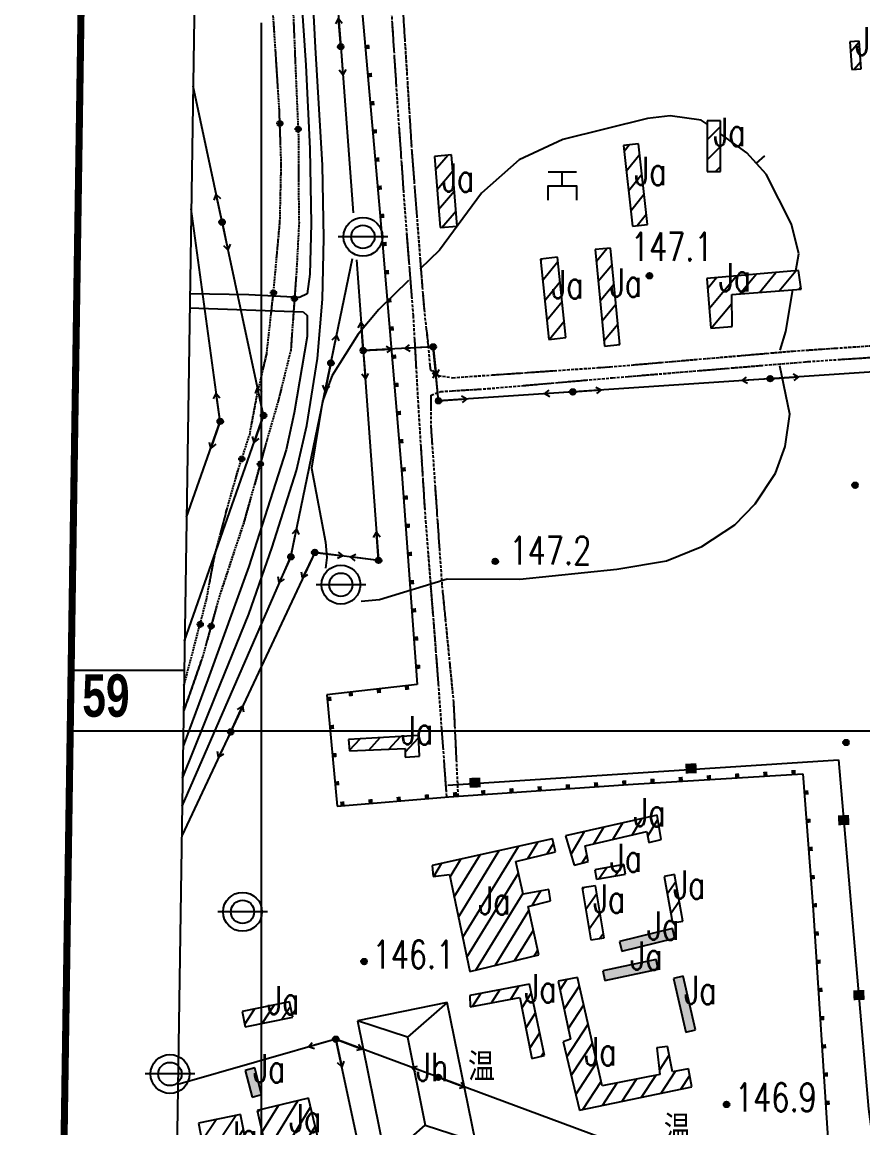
# Model space of a CAD drawing. Extents: x 408766 to 414302, y 5156573 to 5161925.
# Drawn here: x 408831 to 409426, y 5158719 to 5159501 of the extents above; entities that cross this region are included whole.
import ezdxf

# ---------------------------------------------------------------- set-up
doc = ezdxf.new("R2010")
doc.units = 0
doc.header["$LTSCALE"] = 1000
for name, pattern in [('0001', [0.5, 0.5, 0]), ('0004', [0.5, 0.5, 0]), ('4350', [0.003, 0.002, -0.001]), ('5130', [1, 1, 0]), ('5310', [1, 1, 0]), ('5320', [0.0018, 0.0013, -0.0005]), ('5400', [1, 1, 0]), ('8111', [1, 1, 0]), ('8130', [1, 1, 0])]:
    doc.linetypes.add(name, pattern=pattern)
doc.layers.get('0').update_dxf_attribs({"linetype": 'CONTINUOUS'})
for name, color, linetype in [('0001', 1, 'CONTINUOUS'), ('0001ADD', 1, 'CONTINUOUS'), ('0002', 2, 'CONTINUOUS'), ('0002ADD', 2, 'CONTINUOUS'), ('0003ADD', 3, 'CONTINUOUS'), ('0003BAK', 3, 'CONTINUOUS'), ('0005ADD', 5, 'CONTINUOUS'), ('0005BAK', 5, 'CONTINUOUS'), ('0006', 6, 'CONTINUOUS'), ('0007', 7, 'CONTINUOUS'), ('0010', 10, 'CONTINUOUS'), ('0010ADD', 10, 'CONTINUOUS'), ('0012', 12, 'CONTINUOUS'), ('0013', 13, 'CONTINUOUS'), ('0015', 15, 'CONTINUOUS'), ('0017', 85, 'CONTINUOUS'), ('0018', 7, 'CONTINUOUS')]:
    doc.layers.add(name, color=color, linetype=linetype)
doc.styles.add('CDXT', font='hbold.shx', dxfattribs={"width": 0.75, "height": 20, "bigfont": 'cdxt.shx'})
doc.styles.add('SIMPLEX', font='simplex.shx', dxfattribs={"width": 0.75, "height": 20})
doc.styles.add('XDX', font='simplex.shx', dxfattribs={"height": 20, "bigfont": 'xdx.shx'})

# ---------------------------------------------------------------- blocks, each defined once
blk = doc.blocks.new('8140')
for radius in [0.0002, 0.000141, 0.0000832, 0.0000301]:
    blk.add_circle((0, 0), radius)
at = {"flags": 1}
blk.add_attdef('8140', (0, 0), '', height=0.0000001, dxfattribs=at)
blk = doc.blocks.new('5131')
for points in [[(-0.001638, -0.000233), (-0.002, 0), (-0.001658, 0.000229)], [(0, 0), (-0.002, 0)]]:
    blk.add_lwpolyline(points)
at = {"flags": 1}
blk.add_attdef('5131', (0, 0), '', height=0.0000000001, dxfattribs=at)
blk = doc.blocks.new('5130')
blk.add_hatch(color=256).paths.add_polyline_path([(0.0002, 0, 1), (-0.0002, 0, 1)])
for points in [[(0, 0), (0.002, 0)], [(0.001638, 0.000233), (0.002, 0), (0.001658, -0.000229)]]:
    blk.add_lwpolyline(points)
blk.add_circle((0, 0), 0.0002)
at = {"flags": 1}
blk.add_attdef('5130', (0, 0), '', height=0.000001, dxfattribs=at)
blk = doc.blocks.new('3231')
for points in [[(-0.001, 0.002), (0.001, 0.002)], [(0, 0.001), (0, 0.002)], [(-0.001, 0), (-0.001, 0.001), (0.001, 0.001), (0.001, 0)]]:
    blk.add_lwpolyline(points)
at = {"flags": 1}
blk.add_attdef('3231', (0, 0), '', height=1e-11, dxfattribs=at)
blk = doc.blocks.new('3113')
blk.add_lwpolyline([(0.001757, 0), (-0.00175, 0)])
for radius in [0.001375, 0.000825]:
    blk.add_circle((0, 0), radius)
at = {"flags": 1}
blk.add_attdef('3112', (0, 0), '', height=0.000000001, dxfattribs=at)

msp = doc.modelspace()

# ---------------------------------------------------------------- hatches: boundary and pattern name
at = {"layer": '0001ADD', "linetype": '0001'}
h = msp.add_hatch(dxfattribs=at)
h.set_pattern_fill('U', color=256, scale=10, angle=49.08066, style=0, pattern_type=0)
h.set_pattern_definition([(49.08065892, (0, 0), (-7.556324082, 6.549959265), [])])
h.paths.add_polyline_path([(409417.76, 5159468.01), (409424.36, 5159468.48), (409422.98, 5159487.92), (409416.37, 5159487.45)])
h = msp.add_hatch(dxfattribs=at)
h.set_pattern_fill('U', color=256, scale=10, angle=45, style=0, pattern_type=0)
h.set_pattern_definition([(45, (0, 0), (-7.071067812, 7.071067812), [])])
h.paths.add_polyline_path([(409315.32, 5159395.86), (409324.73, 5159395.86), (409324.73, 5159431.71), (409315.32, 5159431.71)])
h = msp.add_hatch(dxfattribs=at)
h.set_pattern_fill('U', color=256, scale=10, angle=51.40837, style=0, pattern_type=0)
h.set_pattern_definition([(51.40836619, (-115024.36, 10417.093), (-7.816115614, 6.237654744), [])])
h.paths.add_polyline_path([(409262.57, 5159357.13), (409273.28, 5159358.33), (409266.87, 5159415.45), (409256.16, 5159414.24)])
h = msp.add_hatch(dxfattribs=at)
h.set_pattern_fill('U', color=256, scale=10, angle=49.54781, style=0, pattern_type=0)
h.set_pattern_definition([(49.54781104, (-494483.973, 63296.674), (-7.609476392, 6.48813294), [])])
h.paths.add_polyline_path([(409126.44, 5159356.11), (409138.58, 5159357.07), (409134.57, 5159407.47), (409122.43, 5159406.5)])
h = msp.add_hatch(dxfattribs=at)
h.set_pattern_fill('U', color=256, scale=10, angle=50.45297, style=0, pattern_type=0)
h.set_pattern_definition([(50.4529706, (281268.973, -14623.375), (-7.711022191, 6.367113692), [])])
h.paths.add_polyline_path([(409242.77, 5159272.24), (409253.52, 5159273.27), (409246.99, 5159341.62), (409236.24, 5159340.6)])
h = msp.add_hatch(dxfattribs=at)
h.set_pattern_fill('U', color=256, scale=10, angle=50.96995, style=0, pattern_type=0)
h.set_pattern_definition([(50.96995225, (-206382.367, 20538.042), (-7.768158187, 6.297278649), [])])
h.paths.add_polyline_path([(409203.31, 5159277.02), (409215.48, 5159278.29), (409209.54, 5159335.06), (409197.37, 5159333.79)])
h = msp.add_hatch(dxfattribs=at)
h.set_pattern_fill('U', color=256, scale=10, angle=50.28383, style=0, pattern_type=0)
h.set_pattern_definition([(50.2838269, (0, 0), (-7.69219217, 6.389849733), [])])
h.paths.add_polyline_path([(409318.03, 5159284.83), (409333.04, 5159286.22), (409332.76, 5159308.71), (409381.97, 5159312.6), (409380.02, 5159325.65), (409315.25, 5159320.1)])
h = msp.add_hatch(dxfattribs=at)
h.set_pattern_fill('U', color=256, scale=10, angle=47.35856, style=0, pattern_type=0)
h.set_pattern_definition([(47.35856474, (0, 0), (-7.356073904, 6.774081245), [])])
h.paths.add_polyline_path([(409062.37, 5158985.85), (409101.77, 5158987.47), (409101.77, 5158981.38), (409111.93, 5158982.2), (409111.12, 5158996.8), (409061.56, 5158993.96)])
h = msp.add_hatch(dxfattribs=at)
h.set_pattern_fill('U', color=256, scale=10, angle=59.02012, style=0, pattern_type=0)
h.set_pattern_definition([(59.02012294, (0, 0), (-8.573481352, 5.14736996), [])])
h.paths.add_polyline_path([(409221.33, 5158905.11), (409231.16, 5158907.56), (409229.01, 5158918.6), (409272.61, 5158928.72), (409274.14, 5158921.05), (409282.74, 5158923.2), (409279.98, 5158940.37), (409215.19, 5158925.65)])
h = msp.add_hatch(dxfattribs=at)
h.set_pattern_fill('U', color=256, scale=10, angle=58.42572, style=0, pattern_type=0)
h.set_pattern_definition([(58.42572327, (0, 0), (-8.519620948, 5.236034655), [])])
h.paths.add_polyline_path([(409147.52, 5158829.81), (409196.34, 5158841.46), (409188.67, 5158875.81), (409204.63, 5158879.8), (409203.4, 5158887.77), (409185.29, 5158884.4), (409180.07, 5158907.7), (409208.01, 5158914.45), (409205.86, 5158923.65), (409120.81, 5158904.64), (409121.42, 5158896.97), (409133.09, 5158898.5)])
h = msp.add_hatch(dxfattribs=at)
h.set_pattern_fill('U', color=256, scale=10, angle=55.11279, style=0, pattern_type=0)
h.set_pattern_definition([(55.11279198, (0, 0), (-8.20279594, 5.719627504), [])])
h.paths.add_polyline_path([(409290.81, 5158864.14), (409298.14, 5158865.44), (409292.29, 5158898.28), (409284.95, 5158896.97)])
h = msp.add_hatch(dxfattribs=at)
h.set_pattern_fill('U', color=256, scale=10, angle=54.45122, style=0, pattern_type=0)
h.set_pattern_definition([(54.45122288, (0, 0), (-8.136208586, 5.813958191), [])])
h.paths.add_polyline_path([(409233.17, 5158852.1), (409242.6, 5158853.67), (409236.48, 5158890.47), (409227.05, 5158888.9)])
for points in [[(409254.98, 5158844.13), (409292.61, 5158853.34), (409290.94, 5158860.13), (409253.32, 5158850.93)], [(409243.08, 5158823.43), (409280.71, 5158831.48), (409279.24, 5158838.32), (409241.62, 5158830.27)], [(409307.19, 5158788.53), (409298.36, 5158826.49), (409291.55, 5158824.91), (409300.38, 5158786.95)], [(409000.18, 5158742.68), (408995.36, 5158761.53), (408988.57, 5158759.8), (408993.39, 5158740.94)]]:
    msp.add_hatch(color=256, dxfattribs=at).paths.add_polyline_path(points)
h = msp.add_hatch(dxfattribs=at)
h.set_pattern_fill('U', color=256, scale=10, angle=56.68694, style=0, pattern_type=0)
h.set_pattern_definition([(56.68694417, (0, 0), (-8.356822354, 5.492132568), [])])
h.paths.add_polyline_path([(409225.12, 5158731.71), (409304.58, 5158748.15), (409302.13, 5158760.82), (409290.79, 5158758.82), (409287.45, 5158776.6), (409279.88, 5158775.71), (409281.89, 5158756.82), (409241.17, 5158748.82), (409223.77, 5158825.63), (409209.98, 5158822.96), (409218.66, 5158781.85), (409213.54, 5158780.07)])
h = msp.add_hatch(dxfattribs=at)
h.set_pattern_fill('U', color=256, scale=10, angle=57.66573, style=0, pattern_type=0)
h.set_pattern_definition([(57.66572557, (0, 0), (-8.449420316, 5.348578907), [])])
h.paths.add_polyline_path([(409191.43, 5158768.25), (409200.33, 5158770.25), (409189.65, 5158820.7), (409147.37, 5158812.7), (409147.82, 5158804.7), (409182.75, 5158811.37)])
h = msp.add_hatch(dxfattribs=at)
h.set_pattern_fill('U', color=256, scale=10, angle=56.56716, style=0, pattern_type=0)
h.set_pattern_definition([(56.5671622, (0, 0), (-8.345322304, 5.509591241), [])])
h.paths.add_polyline_path([(408988.54, 5158790.63), (409022.18, 5158797.52), (409019.98, 5158808.26), (408986.34, 5158801.37)])
h = msp.add_hatch(dxfattribs=at)
h.set_pattern_fill('U', color=256, scale=10, angle=58.30917, style=0, pattern_type=0)
h.set_pattern_definition([(58.30917135, (0, 0), (-8.508952109, 5.253354548), [])])
h.paths.add_polyline_path([(409006.24, 5158691.93), (409042.68, 5158700.55), (409033.33, 5158740.05), (408996.89, 5158731.43)])
h = msp.add_hatch(dxfattribs=at)
h.set_pattern_fill('U', color=256, scale=10, angle=56.53326, style=0, pattern_type=0)
h.set_pattern_definition([(56.5332593, (0, 0), (-8.342060723, 5.514528347), [])])
h.paths.add_polyline_path([(408964.36, 5158678.52), (408994.09, 5158684.59), (408985.12, 5158728.52), (408955.4, 5158722.45)])
at = {"layer": '0005ADD', "linetype": '5320'}
h = msp.add_hatch(color=256, dxfattribs=at)
edge = h.paths.add_edge_path()
edge.add_arc((409013.05, 5159429.75), 1.9, 0, 360)
h = msp.add_hatch(color=256, dxfattribs=at)
edge = h.paths.add_edge_path()
edge.add_arc((409025.95, 5159425.75), 1.9, 0, 360)
h = msp.add_hatch(color=256, dxfattribs=at)
edge = h.paths.add_edge_path()
edge.add_arc((409008.52, 5159309.98), 1.9, 0, 360)
h = msp.add_hatch(color=256, dxfattribs=at)
edge = h.paths.add_edge_path()
edge.add_arc((409023.41, 5159305.85), 1.9, 0, 360)
h = msp.add_hatch(color=256, dxfattribs=at)
edge = h.paths.add_edge_path()
edge.add_arc((408986.09, 5159192.41), 1.9, 0, 360)
h = msp.add_hatch(color=256, dxfattribs=at)
edge = h.paths.add_edge_path()
edge.add_arc((408999.24, 5159188.79), 1.9, 0, 360)
h = msp.add_hatch(color=256, dxfattribs=at)
edge = h.paths.add_edge_path()
edge.add_arc((408956.73, 5159075.38), 1.9, 0, 360)
h = msp.add_hatch(color=256, dxfattribs=at)
edge = h.paths.add_edge_path()
edge.add_arc((408964.37, 5159074.12), 1.9, 0, 360)

# ---------------------------------------------------------------- linework, layer by layer
at = {"layer": '0001', "linetype": '0001'}
for points in [[(409417.76, 5159468.01), (409424.36, 5159468.48), (409422.98, 5159487.92), (409416.37, 5159487.45)], [(409315.32, 5159395.86), (409324.73, 5159395.86), (409324.73, 5159431.71), (409315.32, 5159431.71)], [(409262.57, 5159357.13), (409273.28, 5159358.33), (409266.87, 5159415.45), (409256.16, 5159414.24)], [(409126.44, 5159356.11), (409138.58, 5159357.07), (409134.57, 5159407.47), (409122.43, 5159406.5)], [(409242.77, 5159272.24), (409253.52, 5159273.27), (409246.99, 5159341.62), (409236.24, 5159340.6)], [(409203.31, 5159277.02), (409215.48, 5159278.29), (409209.54, 5159335.06), (409197.37, 5159333.79)], [(409318.03, 5159284.83), (409333.04, 5159286.22), (409332.76, 5159308.71), (409381.97, 5159312.6), (409380.02, 5159325.65), (409315.25, 5159320.1)], [(409062.37, 5158985.85), (409101.77, 5158987.47), (409101.77, 5158981.38), (409111.93, 5158982.2), (409111.12, 5158996.8), (409061.56, 5158993.96)], [(409221.33, 5158905.11), (409231.16, 5158907.56), (409229.01, 5158918.6), (409272.61, 5158928.72), (409274.14, 5158921.05), (409282.74, 5158923.2), (409279.98, 5158940.37), (409215.19, 5158925.65)], [(409147.52, 5158829.81), (409196.34, 5158841.46), (409188.67, 5158875.81), (409204.63, 5158879.8), (409203.4, 5158887.77), (409185.29, 5158884.4), (409180.07, 5158907.7), (409208.01, 5158914.45), (409205.86, 5158923.65), (409120.81, 5158904.64), (409121.42, 5158896.97), (409133.09, 5158898.5)], [(409237.1, 5158895.01), (409257.54, 5158898.67), (409256.34, 5158905.36), (409235.9, 5158901.7)], [(409290.81, 5158864.14), (409298.14, 5158865.44), (409292.29, 5158898.28), (409284.95, 5158896.97)], [(409233.17, 5158852.1), (409242.6, 5158853.67), (409236.48, 5158890.47), (409227.05, 5158888.9)], [(409254.98, 5158844.13), (409292.61, 5158853.34), (409290.94, 5158860.13), (409253.32, 5158850.93)], [(409243.08, 5158823.43), (409280.71, 5158831.48), (409279.24, 5158838.32), (409241.62, 5158830.27)], [(409225.12, 5158731.71), (409304.58, 5158748.15), (409302.13, 5158760.82), (409290.79, 5158758.82), (409287.45, 5158776.6), (409279.88, 5158775.71), (409281.89, 5158756.82), (409241.17, 5158748.82), (409223.77, 5158825.63), (409209.98, 5158822.96), (409218.66, 5158781.85), (409213.54, 5158780.07)], [(409307.19, 5158788.53), (409298.36, 5158826.49), (409291.55, 5158824.91), (409300.38, 5158786.95)], [(409191.43, 5158768.25), (409200.33, 5158770.25), (409189.65, 5158820.7), (409147.37, 5158812.7), (409147.82, 5158804.7), (409182.75, 5158811.37)], [(408988.54, 5158790.63), (409022.18, 5158797.52), (409019.98, 5158808.26), (408986.34, 5158801.37)], [(409087.95, 5158696.58), (409151.37, 5158709.45), (409131.41, 5158807.77), (409067.99, 5158794.9)], [(409000.18, 5158742.68), (408995.36, 5158761.53), (408988.57, 5158759.8), (408993.39, 5158740.94)], [(409006.24, 5158691.93), (409042.68, 5158700.55), (409033.33, 5158740.05), (408996.89, 5158731.43)], [(408964.36, 5158678.52), (408994.09, 5158684.59), (408985.12, 5158728.52), (408955.4, 5158722.45)]]:
    msp.add_lwpolyline(points, close=True, dxfattribs=at)
at = {"layer": '0001ADD', "linetype": '0001'}
for p, q in [((409238.69, 5158895.3), (409244.18, 5158903.18)), ((409250.23, 5158897.36), (409255.72, 5158905.25))]:
    msp.add_line(p, q, dxfattribs=at)
for points in [[(409131.41, 5158807.77), (409103.38, 5158783.21), (409067.99, 5158794.9)], [(409103.38, 5158783.21), (409115.98, 5158721.13)], [(409087.95, 5158696.58), (409115.98, 5158721.13), (409151.37, 5158709.45)]]:
    msp.add_lwpolyline(points, dxfattribs=at)
at = {"layer": '0002', "linetype": '5130'}
for points in [[(410895.3, 5160200.05), (410907.08, 5160015.57), (410821.31, 5160050.7), (410230.83, 5159996.15), (410196.32, 5159992.7), (410169.62, 5160137.12), (409365.88, 5160090.69), (409011.51, 5160070.36), (409056.12, 5159484.1), (409064.86, 5159366.48)], [(408945.69, 5159063.72), (409001.49, 5159223.17), (408951.6, 5159456.15)], [(408947.01, 5159151.17), (408970.84, 5159219.01), (408950.29, 5159369.25)], [(409067.33, 5159333.19), (409072.09, 5159269.07), (409082.92, 5159120.63), (409037.76, 5159126.23), (408943.61, 5158925.75)], [(408943.93, 5158946.65), (409020.86, 5159123.15), (409064.39, 5159334.32)], [(409639.4, 5159267.84), (409125.39, 5159233.55), (409121.57, 5159271.69), (409072.09, 5159269.07)], [(409349.44, 5158707.23), (409256.4, 5158706.16), (409052.61, 5158781.86), (408940.96, 5158749.86)], [(409079.39, 5158657.23), (409052.61, 5158781.86)]]:
    msp.add_lwpolyline(points, dxfattribs=at)
at = {"layer": '0003ADD', "linetype": '4350'}
for points in [[(409100.15, 5159508.97), (409101.41, 5159489.01)], [(409092.44, 5159501.19), (409093.73, 5159481.23)], [(409101.72, 5159484.02), (409102.98, 5159464.06)], [(409094.05, 5159476.24), (409095.33, 5159456.28)], [(409103.29, 5159459.07), (409104.54, 5159439.11)], [(409095.65, 5159451.29), (409096.03, 5159445.48), (409097.02, 5159431.34)], [(409104.86, 5159434.12), (409106.11, 5159414.16)], [(409097.37, 5159426.35), (409098.76, 5159406.4)], [(409106.43, 5159409.17), (409107.99, 5159389.23)], [(409099.11, 5159401.41), (409100.51, 5159381.46)], [(409108.38, 5159384.24), (409109.93, 5159364.3)], [(409100.86, 5159376.47), (409101.69, 5159364.59), (409102.34, 5159356.53)], [(409110.32, 5159359.32), (409111.88, 5159339.38)], [(409102.73, 5159351.54), (409104.33, 5159331.61)], [(409112.27, 5159334.39), (409113.82, 5159314.46)], [(409104.72, 5159326.62), (409106.31, 5159306.69)], [(409114.21, 5159309.47), (409115.08, 5159298.3), (409116.06, 5159289.56)], [(409106.71, 5159301.7), (409107.34, 5159293.86), (409108.02, 5159281.75)], [(409116.62, 5159284.59), (409117.98, 5159272.45), (409118.67, 5159264.7)], [(409108.3, 5159276.75), (409109.43, 5159256.79)], [(409362.69, 5159267.57), (409376.27, 5159268.74), (409382.62, 5159269.17)], [(409387.61, 5159269.51), (409407.57, 5159270.87)], [(409412.56, 5159271.2), (409432.51, 5159272.56)], [(409119.11, 5159259.72), (409119.42, 5159256.14), (409122.31, 5159251.82), (409133.4, 5159250.18)], [(409263.06, 5159258.99), (409282.98, 5159260.7)], [(409287.97, 5159261.13), (409307.89, 5159262.85)], [(409312.87, 5159263.28), (409332.8, 5159265)], [(409337.78, 5159265.43), (409357.71, 5159267.14)], [(409359.49, 5159259.02), (409379.42, 5159260.66)], [(409384.41, 5159261.08), (409386.84, 5159261.28), (409404.36, 5159262.45)], [(409409.35, 5159262.79), (409429.3, 5159264.12)], [(409109.71, 5159251.79), (409110.83, 5159231.83)], [(409163.32, 5159251.83), (409183.27, 5159253.21)], [(409188.26, 5159253.55), (409208.21, 5159254.93)], [(409213.2, 5159255.27), (409233.15, 5159256.64)], [(409238.14, 5159256.99), (409246.71, 5159257.58), (409258.08, 5159258.56)], [(409259.83, 5159250.77), (409279.77, 5159252.42)], [(409284.75, 5159252.83), (409304.68, 5159254.48)], [(409309.66, 5159254.89), (409329.6, 5159256.54)], [(409334.58, 5159256.95), (409354.51, 5159258.6)], [(409138.38, 5159250.12), (409158.33, 5159251.49)], [(409160.21, 5159242.14), (409160.24, 5159242.15), (409180.13, 5159243.88)], [(409185.11, 5159244.31), (409205.04, 5159246.05)], [(409210.02, 5159246.48), (409229.94, 5159248.22)], [(409234.92, 5159248.65), (409248.5, 5159249.83), (409254.85, 5159250.36)], [(409120.21, 5159228.07), (409120.21, 5159237.53), (409126.88, 5159240.1), (409130.26, 5159240.3)], [(409135.25, 5159240.61), (409155.22, 5159241.84)], [(409111.13, 5159226.84), (409112.39, 5159206.87)], [(409121, 5159203.09), (409120.21, 5159214.47), (409120.21, 5159223.07)], [(409112.71, 5159201.88), (409113.96, 5159181.92)], [(409122.74, 5159178.15), (409121.35, 5159198.11)], [(409114.28, 5159176.93), (409115.53, 5159156.97)], [(409124.47, 5159153.21), (409123.08, 5159173.17)], [(409115.85, 5159151.98), (409116.07, 5159148.44), (409117.37, 5159132.04)], [(409126.21, 5159128.27), (409124.82, 5159148.23)], [(409117.76, 5159127.06), (409119.34, 5159107.12)], [(409127.94, 5159103.34), (409126.55, 5159123.29)], [(409119.73, 5159102.13), (409121.3, 5159082.2)], [(409130.4, 5159078.46), (409128.43, 5159098.36)], [(409121.7, 5159077.21), (409123.27, 5159057.33), (409123.27, 5159057.27)], [(409132.86, 5159053.58), (409130.89, 5159073.48)], [(409123.65, 5159052.29), (409125.14, 5159032.34)], [(409135.32, 5159028.7), (409133.35, 5159048.6)], [(409125.51, 5159027.36), (409127, 5159007.41)], [(409136.93, 5159003.76), (409136.15, 5159020.3), (409135.81, 5159023.72)], [(409127.37, 5159002.43), (409128.4, 5158988.65), (409128.85, 5158982.48)], [(409138.11, 5158978.79), (409137.17, 5158998.76)], [(409129.21, 5158977.49), (409130.65, 5158957.55)], [(409139.29, 5158953.81), (409138.35, 5158973.79)]]:
    msp.add_lwpolyline(points, dxfattribs=at)
at = {"layer": '0003BAK', "linetype": '4350'}
for points in [[(409477.82, 5159655.3), (409399.45, 5159650.25), (409266.37, 5159640.53), (409177.88, 5159633.37), (409099.16, 5159627.84), (409094.53, 5159626.58), (409092.42, 5159621.95), (409094.95, 5159589.54), (409098.74, 5159531.46), (409106.38, 5159409.91), (409115.08, 5159298.3), (409117.98, 5159272.45), (409119.42, 5159256.14), (409122.31, 5159251.82), (409135.28, 5159249.9), (409246.71, 5159257.58), (409376.27, 5159268.74), (409482.42, 5159275.94)], [(409033.08, 5159618.35), (409039.74, 5159624.61), (409055.8, 5159625.78), (409074.99, 5159626.18), (409081.65, 5159623.83), (409084.79, 5159616), (409088.7, 5159559.27), (409096.03, 5159445.48), (409101.69, 5159364.59), (409107.34, 5159293.86), (409110.94, 5159229.93), (409116.07, 5159148.44), (409123.27, 5159057.33), (409128.4, 5158988.65), (409130.96, 5158953.21)], [(409139.29, 5158953.81), (409136.15, 5159020.3), (409127.94, 5159103.33), (409120.21, 5159214.47), (409120.21, 5159237.53), (409126.88, 5159240.1), (409160.24, 5159242.15), (409248.5, 5159249.83), (409386.84, 5159261.28), (409463.29, 5159266.4)]]:
    msp.add_lwpolyline(points, dxfattribs=at)
at = {"layer": '0005ADD', "linetype": '5310'}
msp.add_lwpolyline([(409131.87, 5158961.51), (409408.28, 5158979.51), (409429.57, 5158732.27), (409437.25, 5158673.97), (409692.62, 5158697.22), (410001.91, 5158722.04), (409980.97, 5158952.19), (409964.44, 5159171.02), (409946.42, 5159405.69), (409936.64, 5159534.64)], dxfattribs=at)
at = {"layer": '0005ADD', "linetype": '5320'}
for points in [[(409009.16, 5159494.63), (409008.74, 5159501.05)], [(409022.78, 5159501.05), (409023.21, 5159490.69)], [(409011.73, 5159454.71), (409010.03, 5159481.18), (409009.81, 5159484.65)], [(409023.62, 5159480.7), (409023.93, 5159473.08), (409024.89, 5159450.72)], [(409013.58, 5159414.76), (409012.71, 5159439.35), (409012.36, 5159444.73)], [(409025.31, 5159440.73), (409026.15, 5159421.07), (409026.15, 5159410.75)], [(409013.44, 5159374.77), (409014.04, 5159401.54), (409013.93, 5159404.76)], [(409026.15, 5159400.75), (409026.15, 5159389.48), (409026.43, 5159370.75)], [(409010.81, 5159334.88), (409013.12, 5159360.27), (409013.22, 5159364.77)], [(409026.58, 5159360.75), (409026.6, 5159359.67), (409025.09, 5159330.79)], [(409006.87, 5159295.07), (409008.67, 5159311.33), (409009.9, 5159324.92)], [(409024.48, 5159320.81), (409022.33, 5159290.89)], [(409001.16, 5159255.54), (409003.77, 5159266.84), (409005.78, 5159285.13)], [(409021.62, 5159280.92), (409020.79, 5159269.45), (409016.35, 5159251.49)], [(408992.98, 5159216.4), (408996.6, 5159235.8), (408998.91, 5159245.8)], [(409013.95, 5159241.78), (409011.88, 5159233.41), (409005.91, 5159212.88)], [(408981.68, 5159178.08), (408983.68, 5159185.08), (408990.76, 5159206.67)], [(409003.17, 5159203.26), (408995.32, 5159174.31)], [(408971.07, 5159139.51), (408975.67, 5159157.05), (408978.93, 5159168.46)], [(408992.55, 5159165.38), (408987.98, 5159149.03), (408983.93, 5159135.98)], [(408963.21, 5159104.08), (408966.72, 5159122.89), (408968.54, 5159129.84)], [(408980.7, 5159126.97), (408971.18, 5159098.07)], [(408968.24, 5159088.02), (408960.67, 5159060.76)], [(408945.21, 5159032.09), (408957.6, 5159079.38)], [(408957.43, 5159049.77), (408951.56, 5159032.91), (408944.94, 5159013.9)]]:
    msp.add_lwpolyline(points, dxfattribs=at)
at = {"layer": '0005ADD', "linetype": '5310', "const_width": 7}
for points in [[(409300.09, 5158973.28), (409307.94, 5158973.58)], [(409147.16, 5158963.22), (409155.01, 5158963.52)], [(409408.07, 5158936.72), (409415.92, 5158937.02)], [(409418.86, 5158812.93), (409426.71, 5158813.23)]]:
    msp.add_lwpolyline(points, dxfattribs=at)
at = {"layer": '0005ADD', "linetype": '5320'}
for centre in [(409013.05, 5159429.75), (409025.95, 5159425.75), (409008.52, 5159309.98), (409023.41, 5159305.85), (408986.09, 5159192.41), (408999.24, 5159188.79), (408956.73, 5159075.38), (408964.37, 5159074.12)]:
    msp.add_circle(centre, 1.9, dxfattribs=at)
at = {"layer": '0005BAK', "linetype": '5320'}
for points in [[(408945.21, 5159032.09), (408961.1, 5159092.75), (408966.72, 5159122.89), (408975.67, 5159157.05), (408983.68, 5159185.08), (408991.7, 5159209.55), (408996.6, 5159235.8), (409003.77, 5159266.84), (409008.67, 5159311.33), (409013.12, 5159360.27), (409014.04, 5159401.54), (409012.71, 5159439.35), (409010.03, 5159481.18), (409004.24, 5159570.06), (409002.02, 5159615.44), (408998.45, 5159683.91), (408996.23, 5159711.93), (408988.21, 5159718.16), (408955.64, 5159725.08)], [(409022.15, 5159516.24), (409023.93, 5159473.08), (409026.15, 5159421.07), (409026.15, 5159389.48), (409026.6, 5159359.67), (409024.81, 5159325.41), (409020.79, 5159269.45), (409011.88, 5159233.41), (409003.86, 5159205.82), (408987.98, 5159149.03), (408970.35, 5159095.61), (408958.36, 5159052.43), (408944.94, 5159013.9)]]:
    msp.add_lwpolyline(points, dxfattribs=at)
at = {"layer": '0006', "linetype": '0004'}
for points in [[(408963.83, 5160120.52), (408971.02, 5160089.42), (408977.44, 5160054.62), (408984.77, 5159999.68), (408992.1, 5159935.59), (408999.39, 5159864.54), (409009.48, 5159790.37), (409014.97, 5159721.7), (409018.64, 5159658.52), (409025.04, 5159566.3), (409031.46, 5159471.08), (409034.17, 5159411.89), (409035.09, 5159358.79), (409034.17, 5159323.08), (409032.34, 5159309.34), (409026.84, 5159306.6), (408991.08, 5159308.43), (408949.39, 5159309.28)], [(408944.23, 5158966.61), (408967.92, 5159025.78), (408991, 5159082.48), (409007.5, 5159130.1), (409024.92, 5159184.12), (409032.25, 5159216.17), (409039.63, 5159263.39), (409043.29, 5159305.51), (409044.21, 5159348.55), (409043.11, 5159400.2), (409038.37, 5159483.54), (409031.79, 5159603.15), (409031.23, 5159615.87), (409033.08, 5159618.35)], [(408949.23, 5159299.27), (409029.58, 5159296.52), (409032.34, 5159293.78), (409032.34, 5159279.13), (409023.17, 5159225.1), (409017.59, 5159198.77), (408991, 5159116.36), (408962.11, 5159036.36), (408944.57, 5158989.15)]]:
    msp.add_lwpolyline(points, dxfattribs=at)
at = {"layer": '0006', "linetype": '8130', "elevation": 147}
msp.add_lwpolyline([(409350.27, 5159401.56), (409356.32, 5159406.79)], dxfattribs=at)
at = {"layer": '0007', "linetype": '8111'}
for points in [[(409311.24, 5159432.1), (409289.13, 5159435.26), (409273.22, 5159433.16), (409213.2, 5159418.32), (409182.35, 5159403.94), (409155.7, 5159380.55), (409126.03, 5159340.11), (409112.21, 5159326.62)], [(409315.32, 5159429.18), (409311.24, 5159432.1)], [(409378.25, 5159325.5), (409380.24, 5159337.48), (409375.12, 5159358.57), (409357.1, 5159394), (409343.56, 5159408.98), (409324.73, 5159422.45)], [(409104.04, 5159318.65), (409083, 5159298.12), (409068.56, 5159280.75), (409049.98, 5159251.42), (409043.13, 5159233.2), (409035.46, 5159185.79), (409045.41, 5159133.44), (409046.37, 5159122.62), (409045.28, 5159115.06)], [(409367.04, 5159269.25), (409371.09, 5159282.49), (409376.02, 5159312.13)], [(409070.69, 5159091.76), (409083.59, 5159093.01), (409131.55, 5159107.55), (409182.91, 5159107.4), (409251.59, 5159114.38), (409286.64, 5159120.39), (409311.65, 5159130.49), (409334.91, 5159145.71), (409349.27, 5159160.55), (409363.84, 5159182.37), (409370.71, 5159201.23), (409373.88, 5159224), (409366.75, 5159258.25)]]:
    msp.add_lwpolyline(points, dxfattribs=at)
at = {"layer": '0010', "linetype": '5400'}
msp.add_lwpolyline([(409061.96, 5159613.27), (409071.63, 5159505.88), (409083.73, 5159366.76), (409099.45, 5159181.7), (409110.32, 5159032.84), (409046.29, 5159025.6), (409053.53, 5158946.72), (409132.66, 5158953.35), (409263.14, 5158962.4), (409383.11, 5158969.71), (409390.36, 5158873.18), (409403.14, 5158675.97)], dxfattribs=at)
at = {"layer": '0010ADD', "linetype": '5400', "const_width": 3}
for points in [[(409073.55, 5159483.79), (409076.54, 5159484.05)], [(409075.28, 5159463.87), (409078.27, 5159464.13)], [(409077.02, 5159443.94), (409080.01, 5159444.2)], [(409078.75, 5159424.02), (409081.74, 5159424.28)], [(409080.49, 5159404.09), (409083.47, 5159404.35)], [(409082.22, 5159384.17), (409085.21, 5159384.43)], [(409083.95, 5159364.24), (409086.94, 5159364.5)], [(409085.64, 5159344.31), (409088.63, 5159344.57)], [(409087.33, 5159324.39), (409090.32, 5159324.64)], [(409089.03, 5159304.46), (409092.01, 5159304.71)], [(409090.72, 5159284.53), (409093.71, 5159284.78)], [(409092.41, 5159264.6), (409095.4, 5159264.85)], [(409094.1, 5159244.67), (409097.09, 5159244.93)], [(409095.79, 5159224.74), (409098.78, 5159225)], [(409097.49, 5159204.82), (409100.48, 5159205.07)], [(409099.18, 5159184.89), (409102.17, 5159185.14)], [(409100.67, 5159164.94), (409103.67, 5159165.16)], [(409102.13, 5159145), (409105.12, 5159145.22)], [(409103.59, 5159125.05), (409106.58, 5159125.27)], [(409105.04, 5159105.1), (409108.04, 5159105.32)], [(409106.5, 5159085.16), (409109.49, 5159085.38)], [(409107.96, 5159065.21), (409110.95, 5159065.43)], [(409109.42, 5159045.26), (409112.41, 5159045.48)], [(409102.83, 5159031.99), (409103.16, 5159029.01)], [(409063.08, 5159027.5), (409063.42, 5159024.52)], [(409082.95, 5159029.75), (409083.29, 5159026.77)], [(409046.58, 5159022.51), (409049.56, 5159022.78)], [(409048.4, 5159002.59), (409051.39, 5159002.87)], [(409050.23, 5158982.67), (409053.22, 5158982.95)], [(409316.73, 5158965.67), (409316.55, 5158968.66)], [(409336.69, 5158966.89), (409336.51, 5158969.88)], [(409356.66, 5158968.1), (409356.47, 5158971.1)], [(409376.62, 5158969.32), (409376.44, 5158972.31)], [(409052.06, 5158962.76), (409055.05, 5158963.03)], [(409196.99, 5158957.82), (409196.78, 5158960.81)], [(409216.94, 5158959.2), (409216.73, 5158962.19)], [(409236.89, 5158960.58), (409236.69, 5158963.58)], [(409256.85, 5158961.97), (409256.64, 5158964.96)], [(409276.8, 5158963.24), (409276.62, 5158966.23)], [(409296.77, 5158964.45), (409296.59, 5158967.45)], [(409097.27, 5158950.39), (409097.02, 5158953.38)], [(409117.2, 5158952.06), (409116.95, 5158955.05)], [(409137.13, 5158953.66), (409136.93, 5158956.66)], [(409157.09, 5158955.05), (409156.88, 5158958.04)], [(409177.04, 5158956.43), (409176.83, 5158959.43)], [(409384.12, 5158956.25), (409387.11, 5158956.48)], [(409057.41, 5158947.04), (409057.16, 5158950.03)], [(409077.34, 5158948.71), (409077.09, 5158951.7)], [(409385.62, 5158936.31), (409388.61, 5158936.53)], [(409387.11, 5158916.36), (409390.1, 5158916.59)], [(409388.61, 5158896.42), (409391.6, 5158896.64)], [(409390.11, 5158876.48), (409393.1, 5158876.7)], [(409391.44, 5158856.52), (409394.43, 5158856.71)], [(409392.73, 5158836.56), (409395.72, 5158836.76)], [(409394.02, 5158816.6), (409397.02, 5158816.8)], [(409395.32, 5158796.65), (409398.31, 5158796.84)], [(409396.61, 5158776.69), (409399.6, 5158776.88)], [(409397.9, 5158756.73), (409400.9, 5158756.92)], [(409399.2, 5158736.77), (409402.19, 5158736.97)]]:
    msp.add_lwpolyline(points, dxfattribs=at)
at = {"layer": '0012'}
for p, q in [((408985.3, 5161695.06), (408913.17, 5156903.37)), ((409000, 5156902.1), (409000, 5159501.05)), ((408864.72, 5159000), (413818.09, 5159000))]:
    msp.add_line(p, q, dxfattribs=at)
at = {"layer": '0012', "const_width": 5}
msp.add_lwpolyline([(408833.18, 5156904.54), (408905.3, 5161696.24), (413855.5, 5161623.67), (413787.17, 5156831.96), (408833.18, 5156904.54)], dxfattribs=at)
at = {"layer": '0018', "color": 2}
msp.add_lwpolyline([(408865.37, 5159042.92), (408945.38, 5159042.92)], dxfattribs=at)

# ---------------------------------------------------------------- block references
at = {"layer": '0002ADD', "linetype": '5130', "xscale": 10000, "yscale": 10000, "zscale": 10000}
for name, p, rotation in [('5131', (409056.12, 5159484.1), 274.3507478064419), ('5130', (409056.12, 5159484.1), 274.249726790666), ('5130', (408972.16, 5159359.96), 101.9524500233998), ('5131', (408972.16, 5159359.96), 101.9524500233998), ('5131', (409072.09, 5159269.07), 274.249726790666), ('5130', (409049.13, 5159260.27), 78.3506130591646), ('5130', (409072.09, 5159269.07), 274.170993117076), ('5131', (409072.09, 5159269.07), 183.0350175385278), ('5130', (409121.57, 5159271.69), 183.0350175385278), ('5131', (409121.57, 5159271.69), 95.71638846482655), ('5131', (409049.13, 5159260.27), 78.3506130591646), ('5130', (409125.39, 5159233.55), 95.71638846482655), ('5131', (409360.02, 5159249.2), 183.8169231645601), ('5130', (409360.02, 5159249.2), 183.8169231645601), ('5130', (408970.84, 5159219.01), 98.48045625126922), ('5130', (409001.49, 5159223.17), 101.9524500233998), ('5131', (409125.39, 5159233.55), 183.8169231645601), ('5130', (409220.33, 5159239.88), 183.8169231645601), ('5131', (409220.33, 5159239.88), 183.8169231645601), ('5131', (409001.48, 5159223.17), 70.47601639981389), ('5131', (408970.79, 5159219.04), 71.07463688643423), ('5130', (409020.86, 5159123.15), 78.3506130591646), ('5131', (409082.92, 5159120.63), 274.170993117076), ('5130', (409037.76, 5159126.23), 244.0405156665853), ('5131', (409037.76, 5159126.23), 172.9250894080633), ('5131', (409020.86, 5159123.15), 65.45816642317696), ('5130', (409082.92, 5159120.63), 172.9250894080633), ('5131', (408978.28, 5158999.27), 245.3608926240348), ('5130', (408978.28, 5158999.28), 244.0405156665853), ('5130', (409052.6, 5158781.86), 195.8920312873775), ('5131', (409052.61, 5158781.86), 102.1239653520515), ('5131', (409052.61, 5158781.86), 159.6209861297291), ('5130', (409125.16, 5158754.91), 159.6209861297291), ('5131', (409125.16, 5158754.91), 159.6209861297291)]:
    msp.add_blockref(name, p, dxfattribs=dict(at, rotation=rotation))
at = {"layer": '0015', "linetype": '5130', "xscale": 10000, "yscale": 10000, "zscale": 10000}
msp.add_blockref('3231', (409212.92, 5159375.6), dxfattribs=at)
at = {"layer": '0015', "linetype": '0001', "xscale": 10000, "yscale": 10000, "zscale": 10000}
for p in [(409071.87, 5159349.6), (409056.25, 5159103.44), (408986.66, 5158871.96), (408935.3, 5158757.24)]:
    msp.add_blockref('3113', p, dxfattribs=at)
at = {"layer": '0015', "xscale": 10000, "yscale": 10000, "zscale": 10000}
for p in [(409274.54, 5159322, 147.1), (409420.03, 5159173.83, 146.2), (409165.51, 5159119.94, 147.2), (409413.65, 5158991.78, 146.9), (409072.6, 5158836.78, 146.1), (409329.1, 5158735.7, 146.9)]:
    msp.add_blockref('8140', p, dxfattribs=at)

# ---------------------------------------------------------------- texts
at = {"layer": '0007', "style": 'SIMPLEX', "width": 0.75}
for s, p in [('147.1', (409261.42, 5159332.67, 147.1)), ('147.2', (409175.5, 5159117.61, 147.2)), ('146.1', (409078.6, 5158831.78, 146.1)), ('146.9', (409335.1, 5158730.7, 146.9))]:
    msp.add_text(s, height=20, dxfattribs=at).set_placement(p)
at = {"layer": '0012', "style": 'CDXT', "width": 0.75}
msp.add_text('59', height=30, dxfattribs=at).set_placement((408873.25, 5159010, -1.48))
at = {"layer": '0013', "linetype": '0001', "style": 'XDX'}
for p in [(409146.19, 5158752.35), (409284.74, 5158708.22)]:
    msp.add_text('温', height=20, dxfattribs=at).set_placement(p)
at = {"layer": '0017', "linetype": '0001', "style": 'SIMPLEX', "width": 0.75}
for s, p in [('Ja', (409420.37, 5159477.96)), ('Ja', (409320.02, 5159413.78)), ('Ja', (409128.06, 5159381.44)), ('Ja', (409264.1, 5159386.18)), ('Ja', (409323.87, 5159310.93)), ('Ja', (409205.28, 5159305.88)), ('Ja', (409246.74, 5159307.1)), ('Ja', (409098.93, 5158990.31)), ('Ja', (409263.4, 5158932.4)), ('Ja', (409246.72, 5158900.19)), ('Ja', (409291.55, 5158881.21)), ('Ja', (409153.66, 5158869.98)), ('Ja', (409234.83, 5158871.29)), ('Ja', (409272.96, 5158852.13)), ('Ja', (409261.16, 5158830.88)), ('Ja', (409186.31, 5158807.81)), ('Ja', (409299.37, 5158806.72)), ('Ja', (409004.26, 5158799.45)), ('Ja', (409228.67, 5158763.31)), ('Ja', (408994.37, 5158751.24)), ('Jh', (409109.68, 5158752.17)), ('Ja', (409019.78, 5158715.99)), ('Ja', (408974.74, 5158703.52))]:
    msp.add_text(s, height=20, dxfattribs=at).set_placement(p)

doc.saveas('drawing.dxf')
